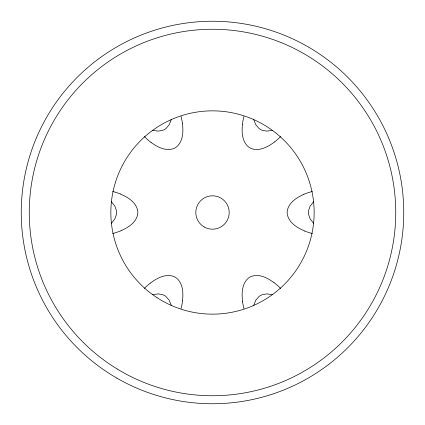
<?xml version="1.0" encoding="UTF-8"?>
<svg xmlns="http://www.w3.org/2000/svg" width="425" height="425" viewBox="0 0 425 425"><rect width="100%" height="100%" fill="white"/><g stroke="black" fill="none" stroke-linecap="round" stroke-linejoin="round"><path stroke-width="0.64" d="M182.522 300.735C183.387 293.011 183.037 283.772 176.758 278.263A12.107 12.107 0 0 0 173.421 276.335C165.187 273.572 156.756 278.258 150.349 283.135M242.478 124.265C241.613 131.989 241.963 141.227 248.242 146.737A12.107 12.107 0 0 0 251.579 148.665C259.813 151.428 268.244 146.742 274.651 141.865M171.307 119.579L169.171 124.785L166.133 128.339A12.107 12.107 0 0 1 162.796 130.262L158.201 131.123L152.623 130.363M253.693 305.421L255.829 300.215L258.868 296.661A12.107 12.107 0 0 1 262.204 294.737L266.799 293.877L272.377 294.637M111.43 223.29L114.872 218.833L116.429 214.428A12.107 12.107 0 0 0 116.429 210.572L114.872 206.167L111.43 201.71M313.57 201.71L310.128 206.167L308.571 210.572A12.107 12.107 0 0 0 308.571 214.428L310.128 218.833L313.57 223.29M121.098 230.653C128.222 227.54 136.048 222.62 137.673 214.428A12.107 12.107 0 0 0 137.673 210.572C135.952 202.061 127.681 197.104 120.254 193.997M303.902 194.347C296.777 197.46 288.952 202.38 287.327 210.572A12.107 12.107 0 0 0 287.327 214.428C289.048 222.939 297.319 227.896 304.746 231.003M272.377 130.363L266.799 131.123L262.204 130.262A12.107 12.107 0 0 1 258.868 128.339L255.829 124.785L253.693 119.579M152.623 294.637L158.201 293.877L162.796 294.737A12.107 12.107 0 0 1 166.133 296.661L169.171 300.215L171.307 305.421M151.077 142.417C157.335 147.034 165.506 151.348 173.421 148.665A12.107 12.107 0 0 0 176.758 146.737C183.265 140.988 183.425 131.346 182.405 123.356M273.923 282.582C267.665 277.966 259.494 273.652 251.579 276.335A12.107 12.107 0 0 0 248.242 278.263C241.735 284.012 241.575 293.654 242.595 301.644M273.971 282.519A71.788 71.788 0 0 1 280.617 288.426M243.966 308.603A72.659 72.659 0 0 1 242.532 301.654M182.601 300.746A71.788 71.788 0 0 1 181.029 308.603M144.378 288.426A72.659 72.659 0 0 1 150.307 283.087M121.125 230.727A71.788 71.788 0 0 1 112.683 233.527M112.683 191.468A72.659 72.659 0 0 1 120.275 193.933M151.029 142.481A71.788 71.788 0 0 1 144.383 136.574M181.034 116.397A72.659 72.659 0 0 1 182.468 123.346M303.875 194.273A71.788 71.788 0 0 1 312.317 191.473M312.317 233.532A72.659 72.659 0 0 1 304.725 231.067M242.399 124.254A71.788 71.788 0 0 1 243.971 116.397M280.622 136.574A72.659 72.659 0 0 1 274.693 141.913M204.154 226.955A16.697 16.697 0 0 0 229.197 212.5A16.697 16.697 0 0 0 204.154 198.045A16.697 16.697 0 0 0 204.154 226.955M116.875 378.128A191.25 191.25 0 0 0 403.75 212.5A191.25 191.25 0 0 0 116.875 46.872A191.25 191.25 0 0 0 116.875 378.128M157.064 297.697A101.644 101.644 0 0 0 314.001 217.908A101.644 101.644 0 0 0 166.43 121.895A101.644 101.644 0 0 0 157.064 297.697M117.226 369.027A183.244 183.244 0 0 0 395.696 216.745A183.244 183.244 0 0 0 124.578 51.728A183.244 183.244 0 0 0 117.226 369.027"/></g></svg>
